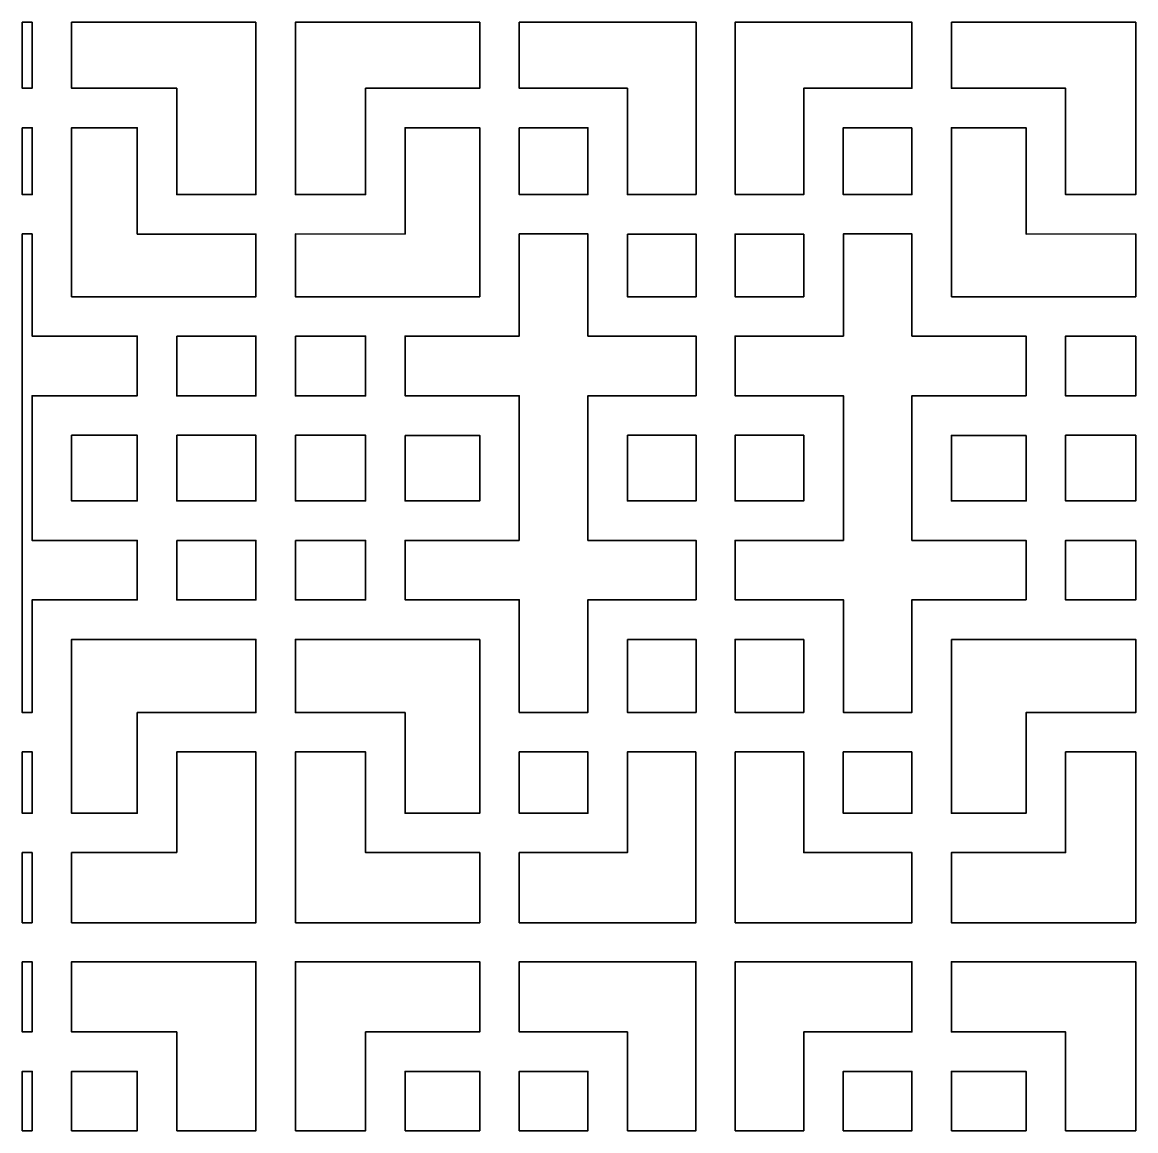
# Model space of a CAD drawing. Header units: centimetres. Extents: x 24 to 482, y -156 to 120.
# Drawn here: x 23.7 to 74.4, y -154.6 to -104 of the extents above; entities that cross this region are included whole.
import ezdxf

# ---------------------------------------------------------------- set-up
doc = ezdxf.new("R2010")
doc.units = ezdxf.units.CM
doc.header["$MEASUREMENT"] = 0
doc.layers.add('layer 1', color=7, linetype='Continuous')

msp = doc.modelspace()

# ---------------------------------------------------------------- linework, layer by layer
at = {"layer": 'layer 1', "color": 250, "lineweight": 35}
for points, knots in [([(23.67082, -104.00004), (23.67082, -104.00004), (24.12082, -104.00004), (24.12082, -104.00004), (24.12082, -104.00004), (24.12082, -104.00004), (24.12082, -107.01254), (24.12082, -107.01254), (24.12082, -107.01254), (24.12082, -107.01254), (23.67082, -107.01254), (23.67082, -107.01254), (23.67082, -107.01254), (23.67082, -107.01254), (23.67082, -104.00004), (23.67082, -104.00004)], [0, 0, 0, 0, 0.2, 0.2, 0.2, 0.2, 0.4, 0.4, 0.4, 0.4, 0.6, 0.6, 0.6, 0.6, 1, 1, 1, 1]), ([(34.32581, -104.00004), (34.32581, -104.00004), (25.92082, -104.00004), (25.92082, -104.00004), (25.92082, -104.00004), (25.92082, -104.00004), (25.92082, -107.01254), (25.92082, -107.01254), (25.92082, -107.01254), (25.92082, -107.01254), (30.71332, -107.01254), (30.71332, -107.01254), (30.71332, -107.01254), (30.71332, -107.01254), (30.71332, -111.85754), (30.71332, -111.85754), (30.71332, -111.85754), (30.71332, -111.85754), (34.32581, -111.85754), (34.32581, -111.85754), (34.32581, -111.85754), (34.32581, -111.85754), (34.32581, -104.00004), (34.32581, -104.00004)], [0, 0, 0, 0, 0.14285714, 0.14285714, 0.14285714, 0.14285714, 0.28571429, 0.28571429, 0.28571429, 0.28571429, 0.42857143, 0.42857143, 0.42857143, 0.42857143, 0.57142857, 0.57142857, 0.57142857, 0.57142857, 0.71428571, 0.71428571, 0.71428571, 0.71428571, 1, 1, 1, 1]), ([(44.53082, -104.00004), (44.53082, -104.00004), (44.53082, -107.01254), (44.53082, -107.01254), (44.53082, -107.01254), (44.53082, -107.01254), (39.32832, -107.01254), (39.32832, -107.01254), (39.32832, -107.01254), (39.32832, -107.01254), (39.32832, -111.85754), (39.32832, -111.85754), (39.32832, -111.85754), (39.32832, -111.85754), (36.12832, -111.85754), (36.12832, -111.85754), (36.12832, -111.85754), (36.12832, -111.85754), (36.12832, -104.00004), (36.12832, -104.00004), (36.12832, -104.00004), (36.12832, -104.00004), (44.53082, -104.00004), (44.53082, -104.00004)], [0, 0, 0, 0, 0.14285714, 0.14285714, 0.14285714, 0.14285714, 0.28571429, 0.28571429, 0.28571429, 0.28571429, 0.42857143, 0.42857143, 0.42857143, 0.42857143, 0.57142857, 0.57142857, 0.57142857, 0.57142857, 0.71428571, 0.71428571, 0.71428571, 0.71428571, 1, 1, 1, 1]), ([(54.39582, -111.85754), (54.39582, -111.85754), (51.26582, -111.85754), (51.26582, -111.85754), (51.26582, -111.85754), (51.26582, -111.85754), (51.26582, -107.01254), (51.26582, -107.01254), (51.26582, -107.01254), (51.26582, -107.01254), (46.33332, -107.01254), (46.33332, -107.01254), (46.33332, -107.01254), (46.33332, -107.01254), (46.33332, -104.00004), (46.33332, -104.00004), (46.33332, -104.00004), (46.33332, -104.00004), (54.39582, -104.00004), (54.39582, -104.00004), (54.39582, -104.00004), (54.39582, -104.00004), (54.39582, -111.85754), (54.39582, -111.85754)], [0, 0, 0, 0, 0.14285714, 0.14285714, 0.14285714, 0.14285714, 0.28571429, 0.28571429, 0.28571429, 0.28571429, 0.42857143, 0.42857143, 0.42857143, 0.42857143, 0.57142857, 0.57142857, 0.57142857, 0.57142857, 0.71428571, 0.71428571, 0.71428571, 0.71428571, 1, 1, 1, 1]), ([(56.17582, -111.85754), (56.17582, -111.85754), (59.30582, -111.85754), (59.30582, -111.85754), (59.30582, -111.85754), (59.30582, -111.85754), (59.30582, -107.01254), (59.30582, -107.01254), (59.30582, -107.01254), (59.30582, -107.01254), (64.23832, -107.01254), (64.23832, -107.01254), (64.23832, -107.01254), (64.23832, -107.01254), (64.23832, -104.00004), (64.23832, -104.00004), (64.23832, -104.00004), (64.23832, -104.00004), (56.17582, -104.00004), (56.17582, -104.00004), (56.17582, -104.00004), (56.17582, -104.00004), (56.17582, -111.85754), (56.17582, -111.85754)], [0, 0, 0, 0, 0.14285714, 0.14285714, 0.14285714, 0.14285714, 0.28571429, 0.28571429, 0.28571429, 0.28571429, 0.42857143, 0.42857143, 0.42857143, 0.42857143, 0.57142857, 0.57142857, 0.57142857, 0.57142857, 0.71428571, 0.71428571, 0.71428571, 0.71428571, 1, 1, 1, 1]), ([(66.04082, -104.00004), (66.04082, -104.00004), (66.04082, -107.01254), (66.04082, -107.01254), (66.04082, -107.01254), (66.04082, -107.01254), (71.24332, -107.01254), (71.24332, -107.01254), (71.24332, -107.01254), (71.24332, -107.01254), (71.24332, -111.85754), (71.24332, -111.85754), (71.24332, -111.85754), (71.24332, -111.85754), (74.44332, -111.85754), (74.44332, -111.85754), (74.44332, -111.85754), (74.44332, -111.85754), (74.44332, -104.00004), (74.44332, -104.00004), (74.44332, -104.00004), (74.44332, -104.00004), (66.04082, -104.00004), (66.04082, -104.00004)], [0, 0, 0, 0, 0.14285714, 0.14285714, 0.14285714, 0.14285714, 0.28571429, 0.28571429, 0.28571429, 0.28571429, 0.42857143, 0.42857143, 0.42857143, 0.42857143, 0.57142857, 0.57142857, 0.57142857, 0.57142857, 0.71428571, 0.71428571, 0.71428571, 0.71428571, 1, 1, 1, 1]), ([(23.67082, -108.81254), (23.67082, -108.81254), (24.12332, -108.81254), (24.12332, -108.81254), (24.12332, -108.81254), (24.12332, -108.81254), (24.12332, -111.85754), (24.12332, -111.85754), (24.12332, -111.85754), (24.12332, -111.85754), (23.67082, -111.85754), (23.67082, -111.85754), (23.67082, -111.85754), (23.67082, -111.85754), (23.67082, -108.81254), (23.67082, -108.81254)], [0, 0, 0, 0, 0.2, 0.2, 0.2, 0.2, 0.4, 0.4, 0.4, 0.4, 0.6, 0.6, 0.6, 0.6, 1, 1, 1, 1]), ([(25.92082, -116.51504), (25.92082, -116.51504), (25.92082, -108.81254), (25.92082, -108.81254), (25.92082, -108.81254), (25.92082, -108.81254), (28.91582, -108.81254), (28.91582, -108.81254), (28.91582, -108.81254), (28.91582, -108.81254), (28.91582, -113.65754), (28.91582, -113.65754), (28.91582, -113.65754), (28.91582, -113.65754), (34.32832, -113.65754), (34.32832, -113.65754), (34.32832, -113.65754), (34.32832, -113.65754), (34.32832, -116.51504), (34.32832, -116.51504), (34.32832, -116.51504), (34.32832, -116.51504), (25.92082, -116.51504), (25.92082, -116.51504)], [0, 0, 0, 0, 0.14285714, 0.14285714, 0.14285714, 0.14285714, 0.28571429, 0.28571429, 0.28571429, 0.28571429, 0.42857143, 0.42857143, 0.42857143, 0.42857143, 0.57142857, 0.57142857, 0.57142857, 0.57142857, 0.71428571, 0.71428571, 0.71428571, 0.71428571, 1, 1, 1, 1]), ([(44.53082, -116.51504), (44.53082, -116.51504), (44.53082, -108.81004), (44.53082, -108.81004), (44.53082, -108.81004), (44.53082, -108.81004), (41.12832, -108.81004), (41.12832, -108.81004), (41.12832, -108.81004), (41.12832, -108.81004), (41.12832, -113.65754), (41.12832, -113.65754), (41.12832, -113.65754), (41.12832, -113.65754), (36.12832, -113.65504), (36.12832, -113.65504), (36.12832, -113.65504), (36.12832, -113.65504), (36.12832, -116.51504), (36.12832, -116.51504), (36.12832, -116.51504), (36.12832, -116.51504), (44.53082, -116.51504), (44.53082, -116.51504)], [0, 0, 0, 0, 0.14285714, 0.14285714, 0.14285714, 0.14285714, 0.28571429, 0.28571429, 0.28571429, 0.28571429, 0.42857143, 0.42857143, 0.42857143, 0.42857143, 0.57142857, 0.57142857, 0.57142857, 0.57142857, 0.71428571, 0.71428571, 0.71428571, 0.71428571, 1, 1, 1, 1]), ([(46.33332, -108.81254), (46.33332, -108.81254), (49.46581, -108.81254), (49.46581, -108.81254), (49.46581, -108.81254), (49.46581, -108.81254), (49.46581, -111.85754), (49.46581, -111.85754), (49.46581, -111.85754), (49.46581, -111.85754), (46.33332, -111.85754), (46.33332, -111.85754), (46.33332, -111.85754), (46.33332, -111.85754), (46.33332, -108.81254), (46.33332, -108.81254)], [0, 0, 0, 0, 0.2, 0.2, 0.2, 0.2, 0.4, 0.4, 0.4, 0.4, 0.6, 0.6, 0.6, 0.6, 1, 1, 1, 1]), ([(64.23832, -108.81254), (64.23832, -108.81254), (61.10582, -108.81254), (61.10582, -108.81254), (61.10582, -108.81254), (61.10582, -108.81254), (61.10582, -111.85754), (61.10582, -111.85754), (61.10582, -111.85754), (61.10582, -111.85754), (64.23832, -111.85754), (64.23832, -111.85754), (64.23832, -111.85754), (64.23832, -111.85754), (64.23832, -108.81254), (64.23832, -108.81254)], [0, 0, 0, 0, 0.2, 0.2, 0.2, 0.2, 0.4, 0.4, 0.4, 0.4, 0.6, 0.6, 0.6, 0.6, 1, 1, 1, 1]), ([(66.04082, -116.51504), (66.04082, -116.51504), (66.04082, -108.81004), (66.04082, -108.81004), (66.04082, -108.81004), (66.04082, -108.81004), (69.44331, -108.81004), (69.44331, -108.81004), (69.44331, -108.81004), (69.44331, -108.81004), (69.44331, -113.65754), (69.44331, -113.65754), (69.44331, -113.65754), (69.44331, -113.65754), (74.44332, -113.65504), (74.44332, -113.65504), (74.44332, -113.65504), (74.44332, -113.65504), (74.44332, -116.51504), (74.44332, -116.51504), (74.44332, -116.51504), (74.44332, -116.51504), (66.04082, -116.51504), (66.04082, -116.51504)], [0, 0, 0, 0, 0.14285714, 0.14285714, 0.14285714, 0.14285714, 0.28571429, 0.28571429, 0.28571429, 0.28571429, 0.42857143, 0.42857143, 0.42857143, 0.42857143, 0.57142857, 0.57142857, 0.57142857, 0.57142857, 0.71428571, 0.71428571, 0.71428571, 0.71428571, 1, 1, 1, 1]), ([(23.67082, -113.65504), (23.67082, -113.65504), (24.12082, -113.65504), (24.12082, -113.65504), (24.12082, -113.65504), (24.12082, -113.65504), (24.12082, -118.31504), (24.12082, -118.31504), (24.12082, -118.31504), (24.12082, -118.31504), (28.91582, -118.31504), (28.91582, -118.31504), (28.91582, -118.31504), (28.91582, -118.31504), (28.91582, -121.03504), (28.91582, -121.03504), (28.91582, -121.03504), (28.91582, -121.03504), (24.12082, -121.03504), (24.12082, -121.03504), (24.12082, -121.03504), (24.12082, -121.03504), (24.12082, -127.63004), (24.12082, -127.63004), (24.12082, -127.63004), (24.12082, -127.63004), (28.91582, -127.63004), (28.91582, -127.63004), (28.91582, -127.63004), (28.91582, -127.63004), (28.91582, -130.34254), (28.91582, -130.34254), (28.91582, -130.34254), (28.91582, -130.34254), (24.12082, -130.34254), (24.12082, -130.34254), (24.12082, -130.34254), (24.12082, -130.34254), (24.12082, -135.48004), (24.12082, -135.48004), (24.12082, -135.48004), (24.12082, -135.48004), (23.67082, -135.48004), (23.67082, -135.48004), (23.67082, -135.48004), (23.67082, -135.48004), (23.67082, -113.65504), (23.67082, -113.65504)], [0, 0, 0, 0, 0.07692308, 0.07692308, 0.07692308, 0.07692308, 0.15384615, 0.15384615, 0.15384615, 0.15384615, 0.23076923, 0.23076923, 0.23076923, 0.23076923, 0.30769231, 0.30769231, 0.30769231, 0.30769231, 0.38461538, 0.38461538, 0.38461538, 0.38461538, 0.46153846, 0.46153846, 0.46153846, 0.46153846, 0.53846154, 0.53846154, 0.53846154, 0.53846154, 0.61538462, 0.61538462, 0.61538462, 0.61538462, 0.69230769, 0.69230769, 0.69230769, 0.69230769, 0.76923077, 0.76923077, 0.76923077, 0.76923077, 0.84615385, 0.84615385, 0.84615385, 0.84615385, 1, 1, 1, 1]), ([(46.33332, -127.62754), (46.33332, -127.62754), (46.33332, -121.03504), (46.33332, -121.03504), (46.33332, -121.03504), (46.33332, -121.03504), (41.12832, -121.03504), (41.12832, -121.03504), (41.12832, -121.03504), (41.12832, -121.03504), (41.12832, -118.31254), (41.12832, -118.31254), (41.12832, -118.31254), (41.12832, -118.31254), (46.33332, -118.31504), (46.33332, -118.31504), (46.33332, -118.31504), (46.33332, -118.31504), (46.33332, -113.65504), (46.33332, -113.65504), (46.33332, -113.65504), (46.33332, -113.65504), (49.46082, -113.65504), (49.46082, -113.65504), (49.46082, -113.65504), (49.46082, -113.65504), (49.46082, -118.31504), (49.46082, -118.31504), (49.46082, -118.31504), (49.46082, -118.31504), (54.39582, -118.31254), (54.39582, -118.31254), (54.39582, -118.31254), (54.39582, -118.31254), (54.39582, -121.03504), (54.39582, -121.03504), (54.39582, -121.03504), (54.39582, -121.03504), (49.46082, -121.03504), (49.46082, -121.03504), (49.46082, -121.03504), (49.46082, -121.03504), (49.46082, -127.62754), (49.46082, -127.62754), (49.46082, -127.62754), (49.46082, -127.62754), (54.39582, -127.62754), (54.39582, -127.62754), (54.39582, -127.62754), (54.39582, -127.62754), (54.39582, -130.34004), (54.39582, -130.34004), (54.39582, -130.34004), (54.39582, -130.34004), (49.46082, -130.34004), (49.46082, -130.34004), (49.46082, -130.34004), (49.46082, -130.34004), (49.46082, -135.47754), (49.46082, -135.47754), (49.46082, -135.47754), (49.46082, -135.47754), (46.33332, -135.47754), (46.33332, -135.47754), (46.33332, -135.47754), (46.33332, -135.47754), (46.33332, -130.34004), (46.33332, -130.34004), (46.33332, -130.34004), (46.33332, -130.34004), (41.12832, -130.34004), (41.12832, -130.34004), (41.12832, -130.34004), (41.12832, -130.34004), (41.12832, -127.62754), (41.12832, -127.62754), (41.12832, -127.62754), (41.12832, -127.62754), (46.33332, -127.62754), (46.33332, -127.62754)], [0, 0, 0, 0, 0.04761905, 0.04761905, 0.04761905, 0.04761905, 0.0952381, 0.0952381, 0.0952381, 0.0952381, 0.14285714, 0.14285714, 0.14285714, 0.14285714, 0.19047619, 0.19047619, 0.19047619, 0.19047619, 0.23809524, 0.23809524, 0.23809524, 0.23809524, 0.28571429, 0.28571429, 0.28571429, 0.28571429, 0.33333333, 0.33333333, 0.33333333, 0.33333333, 0.38095238, 0.38095238, 0.38095238, 0.38095238, 0.42857143, 0.42857143, 0.42857143, 0.42857143, 0.47619048, 0.47619048, 0.47619048, 0.47619048, 0.52380952, 0.52380952, 0.52380952, 0.52380952, 0.57142857, 0.57142857, 0.57142857, 0.57142857, 0.61904762, 0.61904762, 0.61904762, 0.61904762, 0.66666667, 0.66666667, 0.66666667, 0.66666667, 0.71428571, 0.71428571, 0.71428571, 0.71428571, 0.76190476, 0.76190476, 0.76190476, 0.76190476, 0.80952381, 0.80952381, 0.80952381, 0.80952381, 0.85714286, 0.85714286, 0.85714286, 0.85714286, 0.9047619, 0.9047619, 0.9047619, 0.9047619, 1, 1, 1, 1]), ([(51.26332, -113.65754), (51.26332, -113.65754), (54.39582, -113.65754), (54.39582, -113.65754), (54.39582, -113.65754), (54.39582, -113.65754), (54.39582, -116.51754), (54.39582, -116.51754), (54.39582, -116.51754), (54.39582, -116.51754), (51.26332, -116.51754), (51.26332, -116.51754), (51.26332, -116.51754), (51.26332, -116.51754), (51.26332, -113.65754), (51.26332, -113.65754)], [0, 0, 0, 0, 0.2, 0.2, 0.2, 0.2, 0.4, 0.4, 0.4, 0.4, 0.6, 0.6, 0.6, 0.6, 1, 1, 1, 1]), ([(64.23832, -127.62754), (64.23832, -127.62754), (64.23832, -121.03504), (64.23832, -121.03504), (64.23832, -121.03504), (64.23832, -121.03504), (69.44331, -121.03504), (69.44331, -121.03504), (69.44331, -121.03504), (69.44331, -121.03504), (69.44331, -118.31254), (69.44331, -118.31254), (69.44331, -118.31254), (69.44331, -118.31254), (64.23832, -118.31504), (64.23832, -118.31504), (64.23832, -118.31504), (64.23832, -118.31504), (64.23832, -113.65504), (64.23832, -113.65504), (64.23832, -113.65504), (64.23832, -113.65504), (61.11082, -113.65504), (61.11082, -113.65504), (61.11082, -113.65504), (61.11082, -113.65504), (61.11082, -118.31504), (61.11082, -118.31504), (61.11082, -118.31504), (61.11082, -118.31504), (56.17582, -118.31254), (56.17582, -118.31254), (56.17582, -118.31254), (56.17582, -118.31254), (56.17582, -121.03504), (56.17582, -121.03504), (56.17582, -121.03504), (56.17582, -121.03504), (61.11082, -121.03504), (61.11082, -121.03504), (61.11082, -121.03504), (61.11082, -121.03504), (61.11082, -127.62754), (61.11082, -127.62754), (61.11082, -127.62754), (61.11082, -127.62754), (56.17582, -127.62754), (56.17582, -127.62754), (56.17582, -127.62754), (56.17582, -127.62754), (56.17582, -130.34004), (56.17582, -130.34004), (56.17582, -130.34004), (56.17582, -130.34004), (61.11082, -130.34004), (61.11082, -130.34004), (61.11082, -130.34004), (61.11082, -130.34004), (61.11082, -135.47754), (61.11082, -135.47754), (61.11082, -135.47754), (61.11082, -135.47754), (64.23832, -135.47754), (64.23832, -135.47754), (64.23832, -135.47754), (64.23832, -135.47754), (64.23832, -130.34004), (64.23832, -130.34004), (64.23832, -130.34004), (64.23832, -130.34004), (69.44331, -130.34004), (69.44331, -130.34004), (69.44331, -130.34004), (69.44331, -130.34004), (69.44331, -127.62754), (69.44331, -127.62754), (69.44331, -127.62754), (69.44331, -127.62754), (64.23832, -127.62754), (64.23832, -127.62754)], [0, 0, 0, 0, 0.04761905, 0.04761905, 0.04761905, 0.04761905, 0.0952381, 0.0952381, 0.0952381, 0.0952381, 0.14285714, 0.14285714, 0.14285714, 0.14285714, 0.19047619, 0.19047619, 0.19047619, 0.19047619, 0.23809524, 0.23809524, 0.23809524, 0.23809524, 0.28571429, 0.28571429, 0.28571429, 0.28571429, 0.33333333, 0.33333333, 0.33333333, 0.33333333, 0.38095238, 0.38095238, 0.38095238, 0.38095238, 0.42857143, 0.42857143, 0.42857143, 0.42857143, 0.47619048, 0.47619048, 0.47619048, 0.47619048, 0.52380952, 0.52380952, 0.52380952, 0.52380952, 0.57142857, 0.57142857, 0.57142857, 0.57142857, 0.61904762, 0.61904762, 0.61904762, 0.61904762, 0.66666667, 0.66666667, 0.66666667, 0.66666667, 0.71428571, 0.71428571, 0.71428571, 0.71428571, 0.76190476, 0.76190476, 0.76190476, 0.76190476, 0.80952381, 0.80952381, 0.80952381, 0.80952381, 0.85714286, 0.85714286, 0.85714286, 0.85714286, 0.9047619, 0.9047619, 0.9047619, 0.9047619, 1, 1, 1, 1]), ([(59.30582, -113.65754), (59.30582, -113.65754), (56.17582, -113.65754), (56.17582, -113.65754), (56.17582, -113.65754), (56.17582, -113.65754), (56.17582, -116.51754), (56.17582, -116.51754), (56.17582, -116.51754), (56.17582, -116.51754), (59.30582, -116.51754), (59.30582, -116.51754), (59.30582, -116.51754), (59.30582, -116.51754), (59.30582, -113.65754), (59.30582, -113.65754)], [0, 0, 0, 0, 0.2, 0.2, 0.2, 0.2, 0.4, 0.4, 0.4, 0.4, 0.6, 0.6, 0.6, 0.6, 1, 1, 1, 1]), ([(30.71832, -118.31004), (30.71832, -118.31004), (34.32581, -118.31004), (34.32581, -118.31004), (34.32581, -118.31004), (34.32581, -118.31004), (34.32581, -121.03754), (34.32581, -121.03754), (34.32581, -121.03754), (34.32581, -121.03754), (30.71832, -121.03754), (30.71832, -121.03754), (30.71832, -121.03754), (30.71832, -121.03754), (30.71832, -118.31004), (30.71832, -118.31004)], [0, 0, 0, 0, 0.2, 0.2, 0.2, 0.2, 0.4, 0.4, 0.4, 0.4, 0.6, 0.6, 0.6, 0.6, 1, 1, 1, 1]), ([(36.12832, -118.31504), (36.12832, -118.31504), (39.32832, -118.31504), (39.32832, -118.31504), (39.32832, -118.31504), (39.32832, -118.31504), (39.32832, -121.03754), (39.32832, -121.03754), (39.32832, -121.03754), (39.32832, -121.03754), (36.12832, -121.03754), (36.12832, -121.03754), (36.12832, -121.03754), (36.12832, -121.03754), (36.12832, -118.31504), (36.12832, -118.31504)], [0, 0, 0, 0, 0.2, 0.2, 0.2, 0.2, 0.4, 0.4, 0.4, 0.4, 0.6, 0.6, 0.6, 0.6, 1, 1, 1, 1]), ([(74.44332, -118.31504), (74.44332, -118.31504), (71.24332, -118.31504), (71.24332, -118.31504), (71.24332, -118.31504), (71.24332, -118.31504), (71.24332, -121.03754), (71.24332, -121.03754), (71.24332, -121.03754), (71.24332, -121.03754), (74.44332, -121.03754), (74.44332, -121.03754), (74.44332, -121.03754), (74.44332, -121.03754), (74.44332, -118.31504), (74.44332, -118.31504)], [0, 0, 0, 0, 0.2, 0.2, 0.2, 0.2, 0.4, 0.4, 0.4, 0.4, 0.6, 0.6, 0.6, 0.6, 1, 1, 1, 1]), ([(25.92082, -122.83504), (25.92082, -122.83504), (28.91582, -122.83504), (28.91582, -122.83504), (28.91582, -122.83504), (28.91582, -122.83504), (28.91582, -125.83004), (28.91582, -125.83004), (28.91582, -125.83004), (28.91582, -125.83004), (25.92082, -125.83004), (25.92082, -125.83004), (25.92082, -125.83004), (25.92082, -125.83004), (25.92082, -122.83504), (25.92082, -122.83504)], [0, 0, 0, 0, 0.2, 0.2, 0.2, 0.2, 0.4, 0.4, 0.4, 0.4, 0.6, 0.6, 0.6, 0.6, 1, 1, 1, 1]), ([(30.71582, -122.83504), (30.71582, -122.83504), (34.32581, -122.83504), (34.32581, -122.83504), (34.32581, -122.83504), (34.32581, -122.83504), (34.32581, -125.83004), (34.32581, -125.83004), (34.32581, -125.83004), (34.32581, -125.83004), (30.71582, -125.83004), (30.71582, -125.83004), (30.71582, -125.83004), (30.71582, -125.83004), (30.71582, -122.83504), (30.71582, -122.83504)], [0, 0, 0, 0, 0.2, 0.2, 0.2, 0.2, 0.4, 0.4, 0.4, 0.4, 0.6, 0.6, 0.6, 0.6, 1, 1, 1, 1]), ([(36.12832, -122.83254), (36.12832, -122.83254), (39.32832, -122.83254), (39.32832, -122.83254), (39.32832, -122.83254), (39.32832, -122.83254), (39.32832, -125.83004), (39.32832, -125.83004), (39.32832, -125.83004), (39.32832, -125.83004), (36.12832, -125.83004), (36.12832, -125.83004), (36.12832, -125.83004), (36.12832, -125.83004), (36.12832, -122.83254), (36.12832, -122.83254)], [0, 0, 0, 0, 0.2, 0.2, 0.2, 0.2, 0.4, 0.4, 0.4, 0.4, 0.6, 0.6, 0.6, 0.6, 1, 1, 1, 1]), ([(41.12332, -122.84004), (41.12332, -122.84004), (44.53082, -122.84004), (44.53082, -122.84004), (44.53082, -122.84004), (44.53082, -122.84004), (44.53082, -125.83004), (44.53082, -125.83004), (44.53082, -125.83004), (44.53082, -125.83004), (41.12332, -125.83004), (41.12332, -125.83004), (41.12332, -125.83004), (41.12332, -125.83004), (41.12332, -122.84004), (41.12332, -122.84004)], [0, 0, 0, 0, 0.2, 0.2, 0.2, 0.2, 0.4, 0.4, 0.4, 0.4, 0.6, 0.6, 0.6, 0.6, 1, 1, 1, 1]), ([(51.26582, -122.83504), (51.26582, -122.83504), (54.39582, -122.83504), (54.39582, -122.83504), (54.39582, -122.83504), (54.39582, -122.83504), (54.39582, -125.83004), (54.39582, -125.83004), (54.39582, -125.83004), (54.39582, -125.83004), (51.26582, -125.83004), (51.26582, -125.83004), (51.26582, -125.83004), (51.26582, -125.83004), (51.26582, -122.83504), (51.26582, -122.83504)], [0, 0, 0, 0, 0.2, 0.2, 0.2, 0.2, 0.4, 0.4, 0.4, 0.4, 0.6, 0.6, 0.6, 0.6, 1, 1, 1, 1]), ([(59.30582, -122.83504), (59.30582, -122.83504), (56.17332, -122.83504), (56.17332, -122.83504), (56.17332, -122.83504), (56.17332, -122.83504), (56.17332, -125.83004), (56.17332, -125.83004), (56.17332, -125.83004), (56.17332, -125.83004), (59.30582, -125.83004), (59.30582, -125.83004), (59.30582, -125.83004), (59.30582, -125.83004), (59.30582, -122.83504), (59.30582, -122.83504)], [0, 0, 0, 0, 0.2, 0.2, 0.2, 0.2, 0.4, 0.4, 0.4, 0.4, 0.6, 0.6, 0.6, 0.6, 1, 1, 1, 1]), ([(69.44832, -122.84004), (69.44832, -122.84004), (66.04082, -122.84004), (66.04082, -122.84004), (66.04082, -122.84004), (66.04082, -122.84004), (66.04082, -125.83004), (66.04082, -125.83004), (66.04082, -125.83004), (66.04082, -125.83004), (69.44832, -125.83004), (69.44832, -125.83004), (69.44832, -125.83004), (69.44832, -125.83004), (69.44832, -122.84004), (69.44832, -122.84004)], [0, 0, 0, 0, 0.2, 0.2, 0.2, 0.2, 0.4, 0.4, 0.4, 0.4, 0.6, 0.6, 0.6, 0.6, 1, 1, 1, 1]), ([(74.44332, -122.83254), (74.44332, -122.83254), (71.24332, -122.83254), (71.24332, -122.83254), (71.24332, -122.83254), (71.24332, -122.83254), (71.24332, -125.83004), (71.24332, -125.83004), (71.24332, -125.83004), (71.24332, -125.83004), (74.44332, -125.83004), (74.44332, -125.83004), (74.44332, -125.83004), (74.44332, -125.83004), (74.44332, -122.83254), (74.44332, -122.83254)], [0, 0, 0, 0, 0.2, 0.2, 0.2, 0.2, 0.4, 0.4, 0.4, 0.4, 0.6, 0.6, 0.6, 0.6, 1, 1, 1, 1]), ([(30.71332, -127.62754), (30.71332, -127.62754), (34.32581, -127.62754), (34.32581, -127.62754), (34.32581, -127.62754), (34.32581, -127.62754), (34.32581, -130.34254), (34.32581, -130.34254), (34.32581, -130.34254), (34.32581, -130.34254), (30.71332, -130.34254), (30.71332, -130.34254), (30.71332, -130.34254), (30.71332, -130.34254), (30.71332, -127.62754), (30.71332, -127.62754)], [0, 0, 0, 0, 0.2, 0.2, 0.2, 0.2, 0.4, 0.4, 0.4, 0.4, 0.6, 0.6, 0.6, 0.6, 1, 1, 1, 1]), ([(36.12832, -127.63004), (36.12832, -127.63004), (39.32832, -127.63004), (39.32832, -127.63004), (39.32832, -127.63004), (39.32832, -127.63004), (39.32832, -130.34254), (39.32832, -130.34254), (39.32832, -130.34254), (39.32832, -130.34254), (36.12832, -130.34254), (36.12832, -130.34254), (36.12832, -130.34254), (36.12832, -130.34254), (36.12832, -127.63004), (36.12832, -127.63004)], [0, 0, 0, 0, 0.2, 0.2, 0.2, 0.2, 0.4, 0.4, 0.4, 0.4, 0.6, 0.6, 0.6, 0.6, 1, 1, 1, 1]), ([(74.44332, -127.63004), (74.44332, -127.63004), (71.24332, -127.63004), (71.24332, -127.63004), (71.24332, -127.63004), (71.24332, -127.63004), (71.24332, -130.34254), (71.24332, -130.34254), (71.24332, -130.34254), (71.24332, -130.34254), (74.44332, -130.34254), (74.44332, -130.34254), (74.44332, -130.34254), (74.44332, -130.34254), (74.44332, -127.63004), (74.44332, -127.63004)], [0, 0, 0, 0, 0.2, 0.2, 0.2, 0.2, 0.4, 0.4, 0.4, 0.4, 0.6, 0.6, 0.6, 0.6, 1, 1, 1, 1]), ([(28.91582, -135.48004), (28.91582, -135.48004), (28.91582, -140.07004), (28.91582, -140.07004), (28.91582, -140.07004), (28.91582, -140.07004), (25.92082, -140.07004), (25.92082, -140.07004), (25.92082, -140.07004), (25.92082, -140.07004), (25.92082, -132.14254), (25.92082, -132.14254), (25.92082, -132.14254), (25.92082, -132.14254), (34.32581, -132.14254), (34.32581, -132.14254), (34.32581, -132.14254), (34.32581, -132.14254), (34.32581, -135.48004), (34.32581, -135.48004), (34.32581, -135.48004), (34.32581, -135.48004), (28.91582, -135.48004), (28.91582, -135.48004)], [0, 0, 0, 0, 0.14285714, 0.14285714, 0.14285714, 0.14285714, 0.28571429, 0.28571429, 0.28571429, 0.28571429, 0.42857143, 0.42857143, 0.42857143, 0.42857143, 0.57142857, 0.57142857, 0.57142857, 0.57142857, 0.71428571, 0.71428571, 0.71428571, 0.71428571, 1, 1, 1, 1]), ([(44.53082, -132.14254), (44.53082, -132.14254), (36.12832, -132.14254), (36.12832, -132.14254), (36.12832, -132.14254), (36.12832, -132.14254), (36.12832, -135.48004), (36.12832, -135.48004), (36.12832, -135.48004), (36.12832, -135.48004), (41.12832, -135.48004), (41.12832, -135.48004), (41.12832, -135.48004), (41.12832, -135.48004), (41.12832, -140.07004), (41.12832, -140.07004), (41.12832, -140.07004), (41.12832, -140.07004), (44.53082, -140.07004), (44.53082, -140.07004), (44.53082, -140.07004), (44.53082, -140.07004), (44.53082, -132.14254), (44.53082, -132.14254)], [0, 0, 0, 0, 0.14285714, 0.14285714, 0.14285714, 0.14285714, 0.28571429, 0.28571429, 0.28571429, 0.28571429, 0.42857143, 0.42857143, 0.42857143, 0.42857143, 0.57142857, 0.57142857, 0.57142857, 0.57142857, 0.71428571, 0.71428571, 0.71428571, 0.71428571, 1, 1, 1, 1]), ([(51.26582, -132.14254), (51.26582, -132.14254), (54.39582, -132.14254), (54.39582, -132.14254), (54.39582, -132.14254), (54.39582, -132.14254), (54.39582, -135.47754), (54.39582, -135.47754), (54.39582, -135.47754), (54.39582, -135.47754), (51.26582, -135.47754), (51.26582, -135.47754), (51.26582, -135.47754), (51.26582, -135.47754), (51.26582, -132.14254), (51.26582, -132.14254)], [0, 0, 0, 0, 0.2, 0.2, 0.2, 0.2, 0.4, 0.4, 0.4, 0.4, 0.6, 0.6, 0.6, 0.6, 1, 1, 1, 1]), ([(59.30582, -132.14254), (59.30582, -132.14254), (56.17582, -132.14254), (56.17582, -132.14254), (56.17582, -132.14254), (56.17582, -132.14254), (56.17582, -135.47754), (56.17582, -135.47754), (56.17582, -135.47754), (56.17582, -135.47754), (59.30582, -135.47754), (59.30582, -135.47754), (59.30582, -135.47754), (59.30582, -135.47754), (59.30582, -132.14254), (59.30582, -132.14254)], [0, 0, 0, 0, 0.2, 0.2, 0.2, 0.2, 0.4, 0.4, 0.4, 0.4, 0.6, 0.6, 0.6, 0.6, 1, 1, 1, 1]), ([(66.04082, -132.14254), (66.04082, -132.14254), (74.44332, -132.14254), (74.44332, -132.14254), (74.44332, -132.14254), (74.44332, -132.14254), (74.44332, -135.48004), (74.44332, -135.48004), (74.44332, -135.48004), (74.44332, -135.48004), (69.44331, -135.48004), (69.44331, -135.48004), (69.44331, -135.48004), (69.44331, -135.48004), (69.44331, -140.07004), (69.44331, -140.07004), (69.44331, -140.07004), (69.44331, -140.07004), (66.04082, -140.07004), (66.04082, -140.07004), (66.04082, -140.07004), (66.04082, -140.07004), (66.04082, -132.14254), (66.04082, -132.14254)], [0, 0, 0, 0, 0.14285714, 0.14285714, 0.14285714, 0.14285714, 0.28571429, 0.28571429, 0.28571429, 0.28571429, 0.42857143, 0.42857143, 0.42857143, 0.42857143, 0.57142857, 0.57142857, 0.57142857, 0.57142857, 0.71428571, 0.71428571, 0.71428571, 0.71428571, 1, 1, 1, 1]), ([(23.67082, -137.28004), (23.67082, -137.28004), (24.12332, -137.28004), (24.12332, -137.28004), (24.12332, -137.28004), (24.12332, -137.28004), (24.12332, -140.07004), (24.12332, -140.07004), (24.12332, -140.07004), (24.12332, -140.07004), (23.67082, -140.07004), (23.67082, -140.07004), (23.67082, -140.07004), (23.67082, -140.07004), (23.67082, -137.28004), (23.67082, -137.28004)], [0, 0, 0, 0, 0.2, 0.2, 0.2, 0.2, 0.4, 0.4, 0.4, 0.4, 0.6, 0.6, 0.6, 0.6, 1, 1, 1, 1]), ([(30.71582, -141.87004), (30.71582, -141.87004), (30.71582, -137.28004), (30.71582, -137.28004), (30.71582, -137.28004), (30.71582, -137.28004), (34.32581, -137.28004), (34.32581, -137.28004), (34.32581, -137.28004), (34.32581, -137.28004), (34.32581, -145.07004), (34.32581, -145.07004), (34.32581, -145.07004), (34.32581, -145.07004), (25.92082, -145.07004), (25.92082, -145.07004), (25.92082, -145.07004), (25.92082, -145.07004), (25.92082, -141.87004), (25.92082, -141.87004), (25.92082, -141.87004), (25.92082, -141.87004), (30.71582, -141.87004), (30.71582, -141.87004)], [0, 0, 0, 0, 0.14285714, 0.14285714, 0.14285714, 0.14285714, 0.28571429, 0.28571429, 0.28571429, 0.28571429, 0.42857143, 0.42857143, 0.42857143, 0.42857143, 0.57142857, 0.57142857, 0.57142857, 0.57142857, 0.71428571, 0.71428571, 0.71428571, 0.71428571, 1, 1, 1, 1]), ([(36.12581, -145.06754), (36.12581, -145.06754), (36.12581, -137.28004), (36.12581, -137.28004), (36.12581, -137.28004), (36.12581, -137.28004), (39.32581, -137.28004), (39.32581, -137.28004), (39.32581, -137.28004), (39.32581, -137.28004), (39.32581, -141.87004), (39.32581, -141.87004), (39.32581, -141.87004), (39.32581, -141.87004), (44.53331, -141.87004), (44.53331, -141.87004), (44.53331, -141.87004), (44.53331, -141.87004), (44.53331, -145.06754), (44.53331, -145.06754), (44.53331, -145.06754), (44.53331, -145.06754), (36.12581, -145.06754), (36.12581, -145.06754)], [0, 0, 0, 0, 0.14285714, 0.14285714, 0.14285714, 0.14285714, 0.28571429, 0.28571429, 0.28571429, 0.28571429, 0.42857143, 0.42857143, 0.42857143, 0.42857143, 0.57142857, 0.57142857, 0.57142857, 0.57142857, 0.71428571, 0.71428571, 0.71428571, 0.71428571, 1, 1, 1, 1]), ([(54.39082, -137.28004), (54.39082, -137.28004), (51.26582, -137.28004), (51.26582, -137.28004), (51.26582, -137.28004), (51.26582, -137.28004), (51.26582, -141.87004), (51.26582, -141.87004), (51.26582, -141.87004), (51.26582, -141.87004), (46.33332, -141.87004), (46.33332, -141.87004), (46.33332, -141.87004), (46.33332, -141.87004), (46.33332, -145.07004), (46.33332, -145.07004), (46.33332, -145.07004), (46.33332, -145.07004), (54.39082, -145.07004), (54.39082, -145.07004), (54.39082, -145.07004), (54.39082, -145.07004), (54.39082, -137.28004), (54.39082, -137.28004)], [0, 0, 0, 0, 0.14285714, 0.14285714, 0.14285714, 0.14285714, 0.28571429, 0.28571429, 0.28571429, 0.28571429, 0.42857143, 0.42857143, 0.42857143, 0.42857143, 0.57142857, 0.57142857, 0.57142857, 0.57142857, 0.71428571, 0.71428571, 0.71428571, 0.71428571, 1, 1, 1, 1]), ([(46.33332, -137.28004), (46.33332, -137.28004), (49.46581, -137.28004), (49.46581, -137.28004), (49.46581, -137.28004), (49.46581, -137.28004), (49.46581, -140.07004), (49.46581, -140.07004), (49.46581, -140.07004), (49.46581, -140.07004), (46.33332, -140.07004), (46.33332, -140.07004), (46.33332, -140.07004), (46.33332, -140.07004), (46.33332, -137.28004), (46.33332, -137.28004)], [0, 0, 0, 0, 0.2, 0.2, 0.2, 0.2, 0.4, 0.4, 0.4, 0.4, 0.6, 0.6, 0.6, 0.6, 1, 1, 1, 1]), ([(56.18082, -137.28004), (56.18082, -137.28004), (59.30582, -137.28004), (59.30582, -137.28004), (59.30582, -137.28004), (59.30582, -137.28004), (59.30582, -141.87004), (59.30582, -141.87004), (59.30582, -141.87004), (59.30582, -141.87004), (64.23832, -141.87004), (64.23832, -141.87004), (64.23832, -141.87004), (64.23832, -141.87004), (64.23832, -145.07004), (64.23832, -145.07004), (64.23832, -145.07004), (64.23832, -145.07004), (56.18082, -145.07004), (56.18082, -145.07004), (56.18082, -145.07004), (56.18082, -145.07004), (56.18082, -137.28004), (56.18082, -137.28004)], [0, 0, 0, 0, 0.14285714, 0.14285714, 0.14285714, 0.14285714, 0.28571429, 0.28571429, 0.28571429, 0.28571429, 0.42857143, 0.42857143, 0.42857143, 0.42857143, 0.57142857, 0.57142857, 0.57142857, 0.57142857, 0.71428571, 0.71428571, 0.71428571, 0.71428571, 1, 1, 1, 1]), ([(64.23832, -137.28004), (64.23832, -137.28004), (61.10582, -137.28004), (61.10582, -137.28004), (61.10582, -137.28004), (61.10582, -137.28004), (61.10582, -140.07004), (61.10582, -140.07004), (61.10582, -140.07004), (61.10582, -140.07004), (64.23832, -140.07004), (64.23832, -140.07004), (64.23832, -140.07004), (64.23832, -140.07004), (64.23832, -137.28004), (64.23832, -137.28004)], [0, 0, 0, 0, 0.2, 0.2, 0.2, 0.2, 0.4, 0.4, 0.4, 0.4, 0.6, 0.6, 0.6, 0.6, 1, 1, 1, 1]), ([(74.44332, -145.06754), (74.44332, -145.06754), (74.44332, -137.28004), (74.44332, -137.28004), (74.44332, -137.28004), (74.44332, -137.28004), (71.24582, -137.28004), (71.24582, -137.28004), (71.24582, -137.28004), (71.24582, -137.28004), (71.24582, -141.87004), (71.24582, -141.87004), (71.24582, -141.87004), (71.24582, -141.87004), (66.03832, -141.87004), (66.03832, -141.87004), (66.03832, -141.87004), (66.03832, -141.87004), (66.03832, -145.06754), (66.03832, -145.06754), (66.03832, -145.06754), (66.03832, -145.06754), (74.44332, -145.06754), (74.44332, -145.06754)], [0, 0, 0, 0, 0.14285714, 0.14285714, 0.14285714, 0.14285714, 0.28571429, 0.28571429, 0.28571429, 0.28571429, 0.42857143, 0.42857143, 0.42857143, 0.42857143, 0.57142857, 0.57142857, 0.57142857, 0.57142857, 0.71428571, 0.71428571, 0.71428571, 0.71428571, 1, 1, 1, 1]), ([(23.67082, -141.86754), (23.67082, -141.86754), (24.12082, -141.86754), (24.12082, -141.86754), (24.12082, -141.86754), (24.12082, -141.86754), (24.12082, -145.07004), (24.12082, -145.07004), (24.12082, -145.07004), (24.12082, -145.07004), (23.67082, -145.07004), (23.67082, -145.07004), (23.67082, -145.07004), (23.67082, -145.07004), (23.67082, -141.86754), (23.67082, -141.86754)], [0, 0, 0, 0, 0.2, 0.2, 0.2, 0.2, 0.4, 0.4, 0.4, 0.4, 0.6, 0.6, 0.6, 0.6, 1, 1, 1, 1]), ([(23.67082, -146.84754), (23.67082, -146.84754), (24.12082, -146.84754), (24.12082, -146.84754), (24.12082, -146.84754), (24.12082, -146.84754), (24.12082, -150.04754), (24.12082, -150.04754), (24.12082, -150.04754), (24.12082, -150.04754), (23.67082, -150.04754), (23.67082, -150.04754), (23.67082, -150.04754), (23.67082, -150.04754), (23.67082, -146.84754), (23.67082, -146.84754)], [0, 0, 0, 0, 0.2, 0.2, 0.2, 0.2, 0.4, 0.4, 0.4, 0.4, 0.6, 0.6, 0.6, 0.6, 1, 1, 1, 1]), ([(30.71582, -154.55254), (30.71582, -154.55254), (34.32581, -154.55254), (34.32581, -154.55254), (34.32581, -154.55254), (34.32581, -154.55254), (34.32581, -146.84754), (34.32581, -146.84754), (34.32581, -146.84754), (34.32581, -146.84754), (25.92082, -146.84754), (25.92082, -146.84754), (25.92082, -146.84754), (25.92082, -146.84754), (25.92082, -150.04754), (25.92082, -150.04754), (25.92082, -150.04754), (25.92082, -150.04754), (30.71582, -150.04754), (30.71582, -150.04754), (30.71582, -150.04754), (30.71582, -150.04754), (30.71582, -154.55254), (30.71582, -154.55254)], [0, 0, 0, 0, 0.14285714, 0.14285714, 0.14285714, 0.14285714, 0.28571429, 0.28571429, 0.28571429, 0.28571429, 0.42857143, 0.42857143, 0.42857143, 0.42857143, 0.57142857, 0.57142857, 0.57142857, 0.57142857, 0.71428571, 0.71428571, 0.71428571, 0.71428571, 1, 1, 1, 1]), ([(36.12581, -154.55254), (36.12581, -154.55254), (36.12581, -146.84754), (36.12581, -146.84754), (36.12581, -146.84754), (36.12581, -146.84754), (44.53331, -146.84754), (44.53331, -146.84754), (44.53331, -146.84754), (44.53331, -146.84754), (44.53331, -150.04754), (44.53331, -150.04754), (44.53331, -150.04754), (44.53331, -150.04754), (39.32581, -150.04754), (39.32581, -150.04754), (39.32581, -150.04754), (39.32581, -150.04754), (39.32581, -154.55254), (39.32581, -154.55254), (39.32581, -154.55254), (39.32581, -154.55254), (36.12581, -154.55254), (36.12581, -154.55254)], [0, 0, 0, 0, 0.14285714, 0.14285714, 0.14285714, 0.14285714, 0.28571429, 0.28571429, 0.28571429, 0.28571429, 0.42857143, 0.42857143, 0.42857143, 0.42857143, 0.57142857, 0.57142857, 0.57142857, 0.57142857, 0.71428571, 0.71428571, 0.71428571, 0.71428571, 1, 1, 1, 1]), ([(51.26582, -154.55254), (51.26582, -154.55254), (51.26582, -150.04754), (51.26582, -150.04754), (51.26582, -150.04754), (51.26582, -150.04754), (46.33332, -150.04754), (46.33332, -150.04754), (46.33332, -150.04754), (46.33332, -150.04754), (46.33332, -146.84754), (46.33332, -146.84754), (46.33332, -146.84754), (46.33332, -146.84754), (54.39082, -146.84754), (54.39082, -146.84754), (54.39082, -146.84754), (54.39082, -146.84754), (54.39082, -154.55254), (54.39082, -154.55254), (54.39082, -154.55254), (54.39082, -154.55254), (51.26582, -154.55254), (51.26582, -154.55254)], [0, 0, 0, 0, 0.14285714, 0.14285714, 0.14285714, 0.14285714, 0.28571429, 0.28571429, 0.28571429, 0.28571429, 0.42857143, 0.42857143, 0.42857143, 0.42857143, 0.57142857, 0.57142857, 0.57142857, 0.57142857, 0.71428571, 0.71428571, 0.71428571, 0.71428571, 1, 1, 1, 1]), ([(56.18082, -154.55254), (56.18082, -154.55254), (56.18082, -146.84754), (56.18082, -146.84754), (56.18082, -146.84754), (56.18082, -146.84754), (64.23832, -146.84754), (64.23832, -146.84754), (64.23832, -146.84754), (64.23832, -146.84754), (64.23832, -150.04754), (64.23832, -150.04754), (64.23832, -150.04754), (64.23832, -150.04754), (59.30582, -150.04754), (59.30582, -150.04754), (59.30582, -150.04754), (59.30582, -150.04754), (59.30582, -154.55254), (59.30582, -154.55254), (59.30582, -154.55254), (59.30582, -154.55254), (56.18082, -154.55254), (56.18082, -154.55254)], [0, 0, 0, 0, 0.14285714, 0.14285714, 0.14285714, 0.14285714, 0.28571429, 0.28571429, 0.28571429, 0.28571429, 0.42857143, 0.42857143, 0.42857143, 0.42857143, 0.57142857, 0.57142857, 0.57142857, 0.57142857, 0.71428571, 0.71428571, 0.71428571, 0.71428571, 1, 1, 1, 1]), ([(71.24582, -154.55254), (71.24582, -154.55254), (71.24582, -150.04754), (71.24582, -150.04754), (71.24582, -150.04754), (71.24582, -150.04754), (66.03832, -150.04754), (66.03832, -150.04754), (66.03832, -150.04754), (66.03832, -150.04754), (66.03832, -146.84754), (66.03832, -146.84754), (66.03832, -146.84754), (66.03832, -146.84754), (74.44332, -146.84754), (74.44332, -146.84754), (74.44332, -146.84754), (74.44332, -146.84754), (74.44332, -154.55254), (74.44332, -154.55254), (74.44332, -154.55254), (74.44332, -154.55254), (71.24582, -154.55254), (71.24582, -154.55254)], [0, 0, 0, 0, 0.14285714, 0.14285714, 0.14285714, 0.14285714, 0.28571429, 0.28571429, 0.28571429, 0.28571429, 0.42857143, 0.42857143, 0.42857143, 0.42857143, 0.57142857, 0.57142857, 0.57142857, 0.57142857, 0.71428571, 0.71428571, 0.71428571, 0.71428571, 1, 1, 1, 1]), ([(24.12332, -154.55254), (24.12332, -154.55254), (24.12332, -151.84754), (24.12332, -151.84754), (24.12332, -151.84754), (24.12332, -151.84754), (23.67082, -151.84754), (23.67082, -151.84754), (23.67082, -151.84754), (23.67082, -151.84754), (23.67082, -154.55254), (23.67082, -154.55254), (23.67082, -154.55254), (23.67082, -154.55254), (24.12332, -154.55254), (24.12332, -154.55254)], [0, 0, 0, 0, 0.2, 0.2, 0.2, 0.2, 0.4, 0.4, 0.4, 0.4, 0.6, 0.6, 0.6, 0.6, 1, 1, 1, 1]), ([(25.92082, -154.55254), (25.92082, -154.55254), (25.92082, -151.84754), (25.92082, -151.84754), (25.92082, -151.84754), (25.92082, -151.84754), (28.91582, -151.84754), (28.91582, -151.84754), (28.91582, -151.84754), (28.91582, -151.84754), (28.91582, -154.55254), (28.91582, -154.55254), (28.91582, -154.55254), (28.91582, -154.55254), (25.92082, -154.55254), (25.92082, -154.55254)], [0, 0, 0, 0, 0.2, 0.2, 0.2, 0.2, 0.4, 0.4, 0.4, 0.4, 0.6, 0.6, 0.6, 0.6, 1, 1, 1, 1]), ([(41.12832, -154.55254), (41.12832, -154.55254), (41.12832, -151.84754), (41.12832, -151.84754), (41.12832, -151.84754), (41.12832, -151.84754), (44.53082, -151.84754), (44.53082, -151.84754), (44.53082, -151.84754), (44.53082, -151.84754), (44.53082, -154.55254), (44.53082, -154.55254), (44.53082, -154.55254), (44.53082, -154.55254), (41.12832, -154.55254), (41.12832, -154.55254)], [0, 0, 0, 0, 0.2, 0.2, 0.2, 0.2, 0.4, 0.4, 0.4, 0.4, 0.6, 0.6, 0.6, 0.6, 1, 1, 1, 1]), ([(46.33332, -154.55254), (46.33332, -154.55254), (46.33332, -151.84754), (46.33332, -151.84754), (46.33332, -151.84754), (46.33332, -151.84754), (49.46581, -151.84754), (49.46581, -151.84754), (49.46581, -151.84754), (49.46581, -151.84754), (49.46581, -154.55254), (49.46581, -154.55254), (49.46581, -154.55254), (49.46581, -154.55254), (46.33332, -154.55254), (46.33332, -154.55254)], [0, 0, 0, 0, 0.2, 0.2, 0.2, 0.2, 0.4, 0.4, 0.4, 0.4, 0.6, 0.6, 0.6, 0.6, 1, 1, 1, 1]), ([(61.10582, -154.55254), (61.10582, -154.55254), (61.10582, -151.84754), (61.10582, -151.84754), (61.10582, -151.84754), (61.10582, -151.84754), (64.23832, -151.84754), (64.23832, -151.84754), (64.23832, -151.84754), (64.23832, -151.84754), (64.23832, -154.55254), (64.23832, -154.55254), (64.23832, -154.55254), (64.23832, -154.55254), (61.10582, -154.55254), (61.10582, -154.55254)], [0, 0, 0, 0, 0.2, 0.2, 0.2, 0.2, 0.4, 0.4, 0.4, 0.4, 0.6, 0.6, 0.6, 0.6, 1, 1, 1, 1]), ([(66.04082, -154.55254), (66.04082, -154.55254), (66.04082, -151.84754), (66.04082, -151.84754), (66.04082, -151.84754), (66.04082, -151.84754), (69.44331, -151.84754), (69.44331, -151.84754), (69.44331, -151.84754), (69.44331, -151.84754), (69.44331, -154.55254), (69.44331, -154.55254), (69.44331, -154.55254), (69.44331, -154.55254), (66.04082, -154.55254), (66.04082, -154.55254)], [0, 0, 0, 0, 0.2, 0.2, 0.2, 0.2, 0.4, 0.4, 0.4, 0.4, 0.6, 0.6, 0.6, 0.6, 1, 1, 1, 1])]:
    msp.add_open_spline(points, degree=3, knots=knots, dxfattribs=at)

doc.saveas('drawing.dxf')
